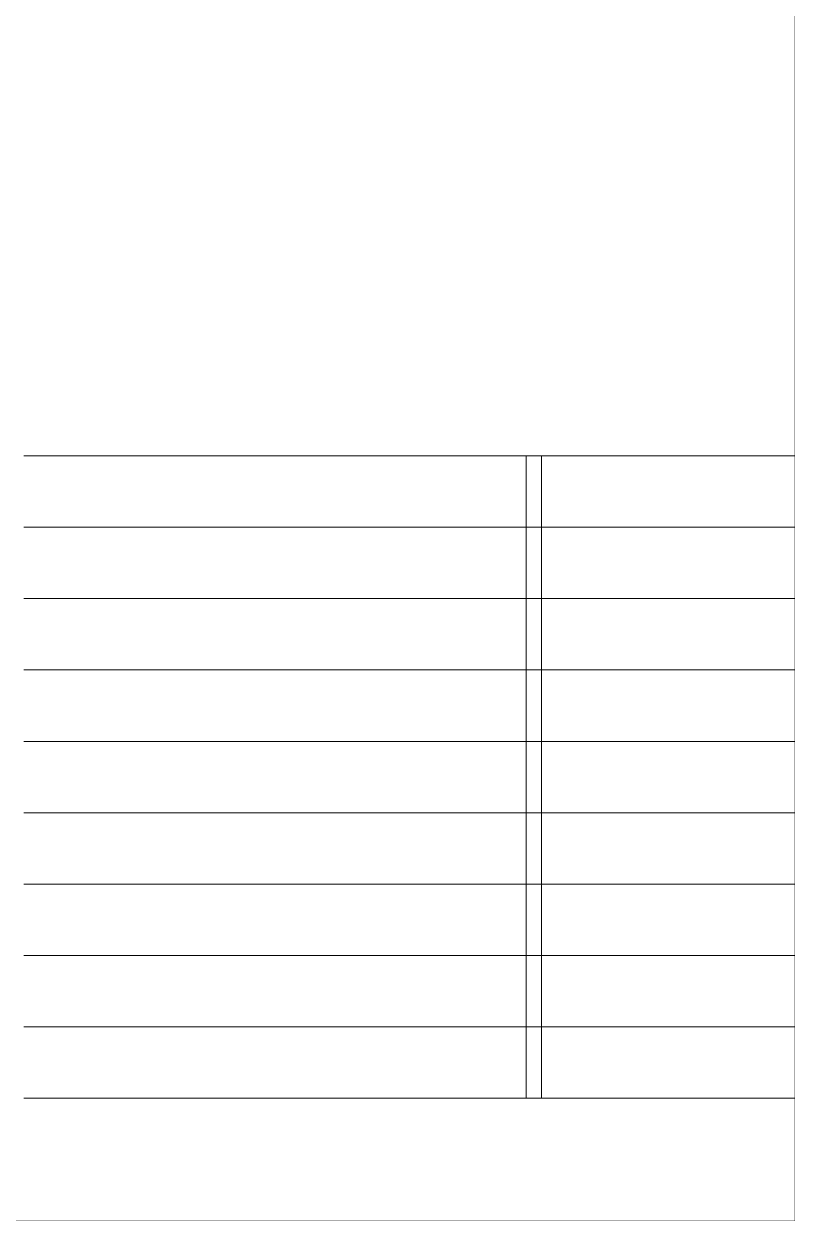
# Model space of a CAD drawing. Header units: millimetres. Extents: x 307301 to 459443, y -2888111 to -2805601.
# Drawn here: x 456418 to 459443, y -2888111 to -2883416 of the extents above; entities that cross this region are included whole.
import ezdxf

# ---------------------------------------------------------------- set-up
doc = ezdxf.new("R2010")
doc.units = ezdxf.units.MM
doc.header["$LTSCALE"] = 10
doc.header["$MEASUREMENT"] = 0
doc.linetypes.add('HIDDEN', pattern=[9.525, 6.35, -3.175])
doc.layers.add('PDA FURNITURE', color=6, linetype='Continuous')
doc.layers.add('STAIR', color=19, linetype='Continuous', lineweight=5)

msp = doc.modelspace()

# ---------------------------------------------------------------- linework, layer by layer
at = {"layer": 'PDA FURNITURE', "color": 8, "linetype": 'HIDDEN', "ltscale": 10, "const_width": 2}
msp.add_lwpolyline([(436815.2, -2864894.4), (459441.6, -2864894.4), (459441.6, -2888110.5), (436815.2, -2888110.5)], close=True, dxfattribs=at)
at = {"layer": 'STAIR', "ltscale": 50}
for p, q in [((456417.5, -2885110), (459441.6, -2885110)), ((458387.5, -2887630), (458387.5, -2885110)), ((458447.5, -2887630), (458447.5, -2885110)), ((456417.5, -2885390), (459441.6, -2885390)), ((456417.5, -2885670), (459441.6, -2885670)), ((456417.5, -2885950), (459441.6, -2885950)), ((456417.5, -2886230), (459441.6, -2886230)), ((456417.5, -2886510), (459441.6, -2886510)), ((456417.5, -2886790), (459441.6, -2886790)), ((456417.5, -2887070), (459441.6, -2887070)), ((456417.5, -2887350), (459441.6, -2887350)), ((456417.5, -2887630), (459441.6, -2887630))]:
    msp.add_line(p, q, dxfattribs=at)

doc.saveas('drawing.dxf')
